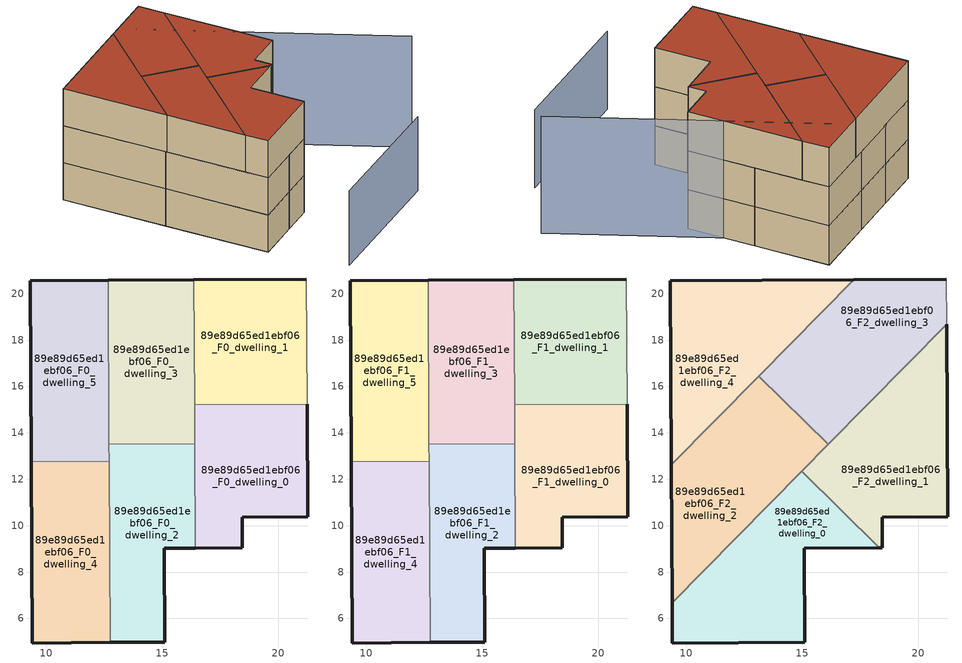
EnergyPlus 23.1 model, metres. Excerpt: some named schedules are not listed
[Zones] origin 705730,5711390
89e89d65ed1ebf06_F0_dwelling_0
 floor ground (EU_floor_Construction): 21.27,10.39 21.24,15.23 16.4,15.2 16.43,9.03 18.45,9.05 18.45,10.36 z0
 wall outside (EU_wall_Construction): 21.24,15.23 21.27,10.39 18.45,10.36 18.45,9.05 16.43,9.03 z0:3
 wall to 89e89d65ed1ebf06_F0_dwelling_1 (EU_wall_Construction): 16.4,15.2 21.24,15.23 z0:3
 wall to 89e89d65ed1ebf06_F0_dwelling_2 (EU_wall_Construction): 16.43,9.03 16.41,13.53 z0:3
 wall to 89e89d65ed1ebf06_F0_dwelling_3 (EU_wall_Construction): 16.41,13.53 16.4,15.2 z0:3
89e89d65ed1ebf06_F0_dwelling_1
 floor ground (EU_floor_Construction): 21.24,15.23 21.21,20.63 16.36,20.6 16.4,15.2 z0
 wall outside (EU_wall_Construction): 16.36,20.6 21.21,20.63 z0:3
 wall adiabatic (EU_wall_Construction): 21.21,20.63 21.24,15.23 z0:3
 wall to 89e89d65ed1ebf06_F0_dwelling_3 (EU_wall_Construction): 16.4,15.2 16.36,20.6 z0:3
89e89d65ed1ebf06_F0_dwelling_2
 floor ground (EU_floor_Construction): 15.11,4.98 15.09,9.02 16.43,9.03 16.41,13.53 12.71,13.51 12.76,4.96 z0
 wall outside (EU_wall_Construction): 16.43,9.03 15.09,9.02 15.11,4.98 12.76,4.96 z0:3
 wall to 89e89d65ed1ebf06_F0_dwelling_3 (EU_wall_Construction): 12.71,13.51 16.41,13.53 z0:3
 wall to 89e89d65ed1ebf06_F0_dwelling_4 (EU_wall_Construction): 12.76,4.96 12.71,12.77 z0:3
 wall to 89e89d65ed1ebf06_F0_dwelling_5 (EU_wall_Construction): 12.71,12.77 12.71,13.51 z0:3
89e89d65ed1ebf06_F0_dwelling_3
 floor ground (EU_floor_Construction): 16.41,13.53 16.36,20.6 12.67,20.58 12.71,13.51 z0
 wall outside (EU_wall_Construction): 12.67,20.58 16.36,20.6 z0:3
 wall to 89e89d65ed1ebf06_F0_dwelling_5 (EU_wall_Construction): 12.71,13.51 12.67,20.58 z0:3
89e89d65ed1ebf06_F0_dwelling_4
 floor ground (EU_floor_Construction): 12.76,4.96 12.71,12.77 9.36,12.75 9.41,4.94 z0
 wall outside (EU_wall_Construction): 12.76,4.96 9.41,4.94 9.36,12.75 z0:3
 wall to 89e89d65ed1ebf06_F0_dwelling_5 (EU_wall_Construction): 9.36,12.75 12.71,12.77 z0:3
89e89d65ed1ebf06_F0_dwelling_5
 floor ground (EU_floor_Construction): 12.71,12.77 12.67,20.58 9.31,20.56 9.36,12.75 z0
 wall outside (EU_wall_Construction): 9.36,12.75 9.31,20.56 12.67,20.58 z0:3
89e89d65ed1ebf06_F1_dwelling_0
 floor to 89e89d65ed1ebf06_F0_dwelling_0 (EU_floor_Construction): 21.27,10.39 21.24,15.23 16.4,15.2 16.43,9.03 18.45,9.05 18.45,10.36 z3
 wall outside (EU_wall_Construction): 21.24,15.23 21.27,10.39 18.45,10.36 18.45,9.05 16.43,9.03 z3:6
 wall to 89e89d65ed1ebf06_F1_dwelling_1 (EU_wall_Construction): 16.4,15.2 21.24,15.23 z3:6
 wall to 89e89d65ed1ebf06_F1_dwelling_2 (EU_wall_Construction): 16.43,9.03 16.41,13.53 z3:6
 wall to 89e89d65ed1ebf06_F1_dwelling_3 (EU_wall_Construction): 16.41,13.53 16.4,15.2 z3:6
89e89d65ed1ebf06_F1_dwelling_1
 floor to 89e89d65ed1ebf06_F0_dwelling_1 (EU_floor_Construction): 21.24,15.23 21.21,20.63 16.36,20.6 16.4,15.2 z3
 wall outside (EU_wall_Construction): 16.36,20.6 21.21,20.63 z3:6
 wall adiabatic (EU_wall_Construction): 21.21,20.63 21.24,15.23 z3:6
 wall to 89e89d65ed1ebf06_F1_dwelling_3 (EU_wall_Construction): 16.4,15.2 16.36,20.6 z3:6
 ceiling adiabatic (EU_roof_Construction): 21.22,18.68 21.24,15.23 17.81,15.21 z6
89e89d65ed1ebf06_F1_dwelling_2
 floor to 89e89d65ed1ebf06_F0_dwelling_2 (EU_floor_Construction): 15.11,4.98 15.09,9.02 16.43,9.03 16.41,13.53 12.71,13.51 12.76,4.96 z3
 wall outside (EU_wall_Construction): 16.43,9.03 15.09,9.02 15.11,4.98 12.76,4.96 z3:6
 wall to 89e89d65ed1ebf06_F1_dwelling_3 (EU_wall_Construction): 12.71,13.51 16.41,13.53 z3:6
 wall to 89e89d65ed1ebf06_F1_dwelling_4 (EU_wall_Construction): 12.76,4.96 12.71,12.77 z3:6
 wall to 89e89d65ed1ebf06_F1_dwelling_5 (EU_wall_Construction): 12.71,12.77 12.71,13.51 z3:6
89e89d65ed1ebf06_F1_dwelling_3
 floor to 89e89d65ed1ebf06_F0_dwelling_3 (EU_floor_Construction): 16.41,13.53 16.36,20.6 12.67,20.58 12.71,13.51 z3
 wall outside (EU_wall_Construction): 12.67,20.58 16.36,20.6 z3:6
 wall to 89e89d65ed1ebf06_F1_dwelling_5 (EU_wall_Construction): 12.71,13.51 12.67,20.58 z3:6
 ceiling adiabatic (EU_roof_Construction): 16.41,13.79 16.41,13.53 16.15,13.53 z6
89e89d65ed1ebf06_F1_dwelling_4
 floor to 89e89d65ed1ebf06_F0_dwelling_4 (EU_floor_Construction): 12.76,4.96 12.71,12.77 9.36,12.75 9.41,4.94 z3
 wall outside (EU_wall_Construction): 12.76,4.96 9.41,4.94 9.36,12.75 z3:6
 wall to 89e89d65ed1ebf06_F1_dwelling_5 (EU_wall_Construction): 9.36,12.75 12.71,12.77 z3:6
 ceiling adiabatic (EU_roof_Construction): 12.71,12.77 12.76,4.96 12.73,10.05 9.4,6.67 9.41,4.94 9.36,12.75 z6
89e89d65ed1ebf06_F1_dwelling_5
 floor to 89e89d65ed1ebf06_F0_dwelling_5 (EU_floor_Construction): 12.71,12.77 12.67,20.58 9.31,20.56 9.36,12.75 z3
 wall outside (EU_wall_Construction): 9.36,12.75 9.31,20.56 12.67,20.58 z3:6
89e89d65ed1ebf06_F2_dwelling_0
 floor to 89e89d65ed1ebf06_F1_dwelling_2 (EU_floor_Construction): 15.11,4.98 15.09,9.02 16.43,9.03 16.42,10.91 14.98,12.34 12.73,10.05 12.76,4.96 z6
 floor to 89e89d65ed1ebf06_F1_dwelling_0 (EU_floor_Construction): 18.32,9.05 16.42,10.91 16.43,9.03 z6
 floor to 89e89d65ed1ebf06_F1_dwelling_4 (EU_floor_Construction): 12.76,4.96 12.73,10.05 9.4,6.67 9.41,4.94 z6
 wall outside (EU_wall_Construction): 18.32,9.05 15.09,9.02 15.11,4.98 9.41,4.94 9.4,6.67 z6:9
 wall to 89e89d65ed1ebf06_F2_dwelling_1 (EU_wall_Construction): 14.98,12.34 18.32,9.05 z6:9
 wall to 89e89d65ed1ebf06_F2_dwelling_2 (EU_wall_Construction): 9.4,6.67 14.98,12.34 z6:9
 roof outside (EU_roof_Construction): 18.32,9.05 15.09,9.02 15.11,4.98 9.41,4.94 9.4,6.67 14.98,12.34 z9
89e89d65ed1ebf06_F2_dwelling_1
 floor to 89e89d65ed1ebf06_F1_dwelling_0 (EU_floor_Construction): 21.27,10.39 21.24,15.23 17.81,15.21 16.41,13.79 16.42,10.92 18.32,9.05 18.45,9.05 18.45,10.36 z6
 floor to 89e89d65ed1ebf06_F1_dwelling_2 (EU_floor_Construction): 16.42,10.92 16.41,13.53 16.15,13.53 14.98,12.34 z6
 floor adiabatic (EU_floor_Construction): 21.27,10.39 21.22,18.68 16.15,13.53 16.41,13.53 16.42,10.92 16.41,13.79 17.81,15.21 21.24,15.23 z6
 wall outside (EU_wall_Construction): 21.22,18.68 21.27,10.39 18.45,10.36 18.45,9.05 18.32,9.05 z6:9
 wall to 89e89d65ed1ebf06_F2_dwelling_3 (EU_wall_Construction): 16.12,13.5 21.22,18.68 z6:9
 wall to 89e89d65ed1ebf06_F2_dwelling_2 (EU_wall_Construction): 14.98,12.34 16.12,13.5 z6:9
 roof outside (EU_roof_Construction): 21.22,18.68 21.27,10.39 18.45,10.36 18.45,9.05 18.32,9.05 14.98,12.34 z9
89e89d65ed1ebf06_F2_dwelling_2
 floor adiabatic (EU_floor_Construction): 9.4,6.67 12.73,10.05 12.71,12.77 9.49,12.75 9.36,12.62 z6
 floor to 89e89d65ed1ebf06_F1_dwelling_2 (EU_floor_Construction): 12.73,10.05 16.12,13.5 16.1,13.53 12.71,13.51 z6
 floor to 89e89d65ed1ebf06_F1_dwelling_5 (EU_floor_Construction): 12.71,12.77 12.69,16 9.49,12.75 z6
 floor to 89e89d65ed1ebf06_F1_dwelling_3 (EU_floor_Construction): 16.1,13.53 13.13,16.45 12.69,16 12.71,13.51 z6
 wall outside (EU_wall_Construction): 9.4,6.67 9.36,12.62 z6:9
 wall to 89e89d65ed1ebf06_F2_dwelling_3 (EU_wall_Construction): 13.13,16.45 16.12,13.5 z6:9
 wall to 89e89d65ed1ebf06_F2_dwelling_4 (EU_wall_Construction): 9.36,12.62 13.13,16.45 z6:9
 roof outside (EU_roof_Construction): 16.12,13.5 9.4,6.67 9.36,12.62 13.13,16.45 z9
89e89d65ed1ebf06_F2_dwelling_3
 floor to 89e89d65ed1ebf06_F1_dwelling_1 (EU_floor_Construction): 17.81,15.21 21.22,18.68 21.21,20.63 17.23,20.61 16.37,19.74 16.4,15.2 z6
 floor to 89e89d65ed1ebf06_F1_dwelling_0 (EU_floor_Construction): 16.41,13.79 17.81,15.21 16.4,15.2 z6
 floor to 89e89d65ed1ebf06_F1_dwelling_3 (EU_floor_Construction): 16.15,13.53 16.41,13.79 16.37,19.74 13.13,16.45 16.1,13.53 z6
 wall outside (EU_wall_Construction): 17.23,20.61 21.21,20.63 z6:9
 wall adiabatic (EU_wall_Construction): 21.21,20.63 21.22,18.68 z6:9
 wall to 89e89d65ed1ebf06_F2_dwelling_4 (EU_wall_Construction): 13.13,16.45 17.23,20.61 z6:9
 roof outside (EU_roof_Construction): 21.21,20.63 21.22,18.68 16.12,13.5 13.13,16.45 17.23,20.61 z9
89e89d65ed1ebf06_F2_dwelling_4
 floor to 89e89d65ed1ebf06_F1_dwelling_3 (EU_floor_Construction): 12.69,16 16.37,19.74 16.36,20.6 12.67,20.58 z6
 floor to 89e89d65ed1ebf06_F1_dwelling_5 (EU_floor_Construction): 9.49,12.75 12.69,16 12.67,20.58 9.31,20.56 9.36,12.75 z6
 floor to 89e89d65ed1ebf06_F1_dwelling_1 (EU_floor_Construction): 16.37,19.74 17.23,20.61 16.36,20.6 z6
 wall outside (EU_wall_Construction): 9.36,12.62 9.31,20.56 17.23,20.61 z6:9
 roof outside (EU_roof_Construction): 17.23,20.61 9.36,12.62 9.31,20.56 z9
shading: 10.35,-0.8 21.07,-0.81 z0:6; 25.97,2.04 18.46,19.45 z0:9
[Building]
EU S2 Campaign: North Axis=0; Terrain=City; Solar Distribution=FullExterior
[Site:Location]
London: Latitude=51.5; Longitude=-0.5; Time Zone=0; Elevation=25
[SizingPeriod:WeatherFileDays]
AnnualSizingPeriod: Begin Month=1; Begin Day of Month=1; End Month=12; End Day of Month=31; Day of Week for Start Day=Monday; Use Weather File Daylight Saving Period=No; Use Weather File Rain and Snow Indicators=No
[MATERIAL]
EU_InternalMass_Material: Roughness=MediumRough; Thickness=0.1; Conductivity=1; Density=1800; Specific Heat=900; Thermal Absorptance=0.9; Solar Absorptance=0.7; Visible Absorptance=0.7
[MATERIAL:NOMASS] Roughness=MediumRough; Thermal Absorptance=0.9; Solar Absorptance=0.7; Visible Absorptance=0.7
Name | Thermal Resistance
EU_wall_NoMass | 1.04674
EU_roof_NoMass | 4.32442
EU_floor_NoMass | 2.04616
[CONSTRUCTION]
EU_wall_Construction: EU_wall_NoMass
EU_roof_Construction: EU_roof_NoMass
EU_floor_Construction: EU_floor_NoMass
EU_InternalMass_Construction: EU_InternalMass_Material
[ZONE] Type=1; Multiplier=1; Ceiling Height=autocalculate; Floor Area=autocalculate; Part of Total Floor Area=Yes
Name | Volume
89e89d65ed1ebf06_F0_dwelling_0; 89e89d65ed1ebf06_F1_dwelling_0 | 78.5149
89e89d65ed1ebf06_F2_dwelling_0 | 94.2195
89e89d65ed1ebf06_F0_dwelling_1; 89e89d65ed1ebf06_F1_dwelling_1 | 78.5259
89e89d65ed1ebf06_F2_dwelling_1 | 94.2209
89e89d65ed1ebf06_F0_dwelling_2; 89e89d65ed1ebf06_F1_dwelling_2 | 78.5215
89e89d65ed1ebf06_F2_dwelling_2 | 94.2327
89e89d65ed1ebf06_F0_dwelling_3; 89e89d65ed1ebf06_F1_dwelling_3 | 78.5295
89e89d65ed1ebf06_F2_dwelling_3; 89e89d65ed1ebf06_F2_dwelling_4 | 94.2341
89e89d65ed1ebf06_F0_dwelling_4; 89e89d65ed1ebf06_F1_dwelling_4 | 78.5251
89e89d65ed1ebf06_F0_dwelling_5; 89e89d65ed1ebf06_F1_dwelling_5 | 78.5281
[INTERNALMASS] Construction=EU_InternalMass_Construction
Name | Zone or ZoneList | Surface Area
89e89d65ed1ebf06_F0_dwelling_0_EU_InternalMass | 89e89d65ed1ebf06_F0_dwelling_0 | 26.1724
89e89d65ed1ebf06_F0_dwelling_1_EU_InternalMass | 89e89d65ed1ebf06_F0_dwelling_1 | 26.176
89e89d65ed1ebf06_F0_dwelling_2_EU_InternalMass | 89e89d65ed1ebf06_F0_dwelling_2 | 26.1741
89e89d65ed1ebf06_F0_dwelling_3_EU_InternalMass | 89e89d65ed1ebf06_F0_dwelling_3 | 26.1773
89e89d65ed1ebf06_F0_dwelling_4_EU_InternalMass | 89e89d65ed1ebf06_F0_dwelling_4 | 26.176
89e89d65ed1ebf06_F0_dwelling_5_EU_InternalMass | 89e89d65ed1ebf06_F0_dwelling_5 | 26.1761
89e89d65ed1ebf06_F1_dwelling_0_EU_InternalMass | 89e89d65ed1ebf06_F1_dwelling_0 | 26.1724
89e89d65ed1ebf06_F1_dwelling_1_EU_InternalMass | 89e89d65ed1ebf06_F1_dwelling_1 | 26.176
89e89d65ed1ebf06_F1_dwelling_2_EU_InternalMass | 89e89d65ed1ebf06_F1_dwelling_2 | 26.1741
89e89d65ed1ebf06_F1_dwelling_3_EU_InternalMass | 89e89d65ed1ebf06_F1_dwelling_3 | 26.1773
89e89d65ed1ebf06_F1_dwelling_4_EU_InternalMass | 89e89d65ed1ebf06_F1_dwelling_4 | 26.176
89e89d65ed1ebf06_F1_dwelling_5_EU_InternalMass | 89e89d65ed1ebf06_F1_dwelling_5 | 26.1761
89e89d65ed1ebf06_F2_dwelling_0_EU_InternalMass | 89e89d65ed1ebf06_F2_dwelling_0 | 31.4064
89e89d65ed1ebf06_F2_dwelling_1_EU_InternalMass | 89e89d65ed1ebf06_F2_dwelling_1 | 31.4081
89e89d65ed1ebf06_F2_dwelling_2_EU_InternalMass | 89e89d65ed1ebf06_F2_dwelling_2 | 31.4118
89e89d65ed1ebf06_F2_dwelling_3_EU_InternalMass | 89e89d65ed1ebf06_F2_dwelling_3 | 31.4115
89e89d65ed1ebf06_F2_dwelling_4_EU_InternalMass | 89e89d65ed1ebf06_F2_dwelling_4 | 31.4117
[OTHEREQUIPMENT] Fuel Type=Electricity; Design Level Calculation Method=Watts/Area; Power per Zone Floor Area=1; Fraction Latent=0; Fraction Radiant=0; Fraction Lost=0; Carbon Dioxide Generation Rate=0; EndUse Subcategory=EU_Step8_InternalGains
Name | Zone or ZoneList or Space or SpaceList | Schedule
EU_Step8_InternalGain_89e89d65ed1ebf06_F0_dwelling_0_f000 | 89e89d65ed1ebf06_F0_dwelling_0 | EU_Step8_GainSchedule_89e89d65ed1ebf06_F0_dwelling_0_f000
EU_Step8_InternalGain_89e89d65ed1ebf06_F0_dwelling_1_f000 | 89e89d65ed1ebf06_F0_dwelling_1 | EU_Step8_GainSchedule_89e89d65ed1ebf06_F0_dwelling_1_f000
EU_Step8_InternalGain_89e89d65ed1ebf06_F0_dwelling_2_f000 | 89e89d65ed1ebf06_F0_dwelling_2 | EU_Step8_GainSchedule_89e89d65ed1ebf06_F0_dwelling_2_f000
EU_Step8_InternalGain_89e89d65ed1ebf06_F0_dwelling_3_f000 | 89e89d65ed1ebf06_F0_dwelling_3 | EU_Step8_GainSchedule_89e89d65ed1ebf06_F0_dwelling_3_f000
EU_Step8_InternalGain_89e89d65ed1ebf06_F0_dwelling_4_f000 | 89e89d65ed1ebf06_F0_dwelling_4 | EU_Step8_GainSchedule_89e89d65ed1ebf06_F0_dwelling_4_f000
EU_Step8_InternalGain_89e89d65ed1ebf06_F0_dwelling_5_f000 | 89e89d65ed1ebf06_F0_dwelling_5 | EU_Step8_GainSchedule_89e89d65ed1ebf06_F0_dwelling_5_f000
EU_Step8_InternalGain_89e89d65ed1ebf06_F1_dwelling_0_f000 | 89e89d65ed1ebf06_F1_dwelling_0 | EU_Step8_GainSchedule_89e89d65ed1ebf06_F1_dwelling_0_f000
EU_Step8_InternalGain_89e89d65ed1ebf06_F1_dwelling_1_f000 | 89e89d65ed1ebf06_F1_dwelling_1 | EU_Step8_GainSchedule_89e89d65ed1ebf06_F1_dwelling_1_f000
EU_Step8_InternalGain_89e89d65ed1ebf06_F1_dwelling_2_f000 | 89e89d65ed1ebf06_F1_dwelling_2 | EU_Step8_GainSchedule_89e89d65ed1ebf06_F1_dwelling_2_f000
EU_Step8_InternalGain_89e89d65ed1ebf06_F1_dwelling_3_f000 | 89e89d65ed1ebf06_F1_dwelling_3 | EU_Step8_GainSchedule_89e89d65ed1ebf06_F1_dwelling_3_f000
EU_Step8_InternalGain_89e89d65ed1ebf06_F1_dwelling_4_f000 | 89e89d65ed1ebf06_F1_dwelling_4 | EU_Step8_GainSchedule_89e89d65ed1ebf06_F1_dwelling_4_f000
EU_Step8_InternalGain_89e89d65ed1ebf06_F1_dwelling_5_f000 | 89e89d65ed1ebf06_F1_dwelling_5 | EU_Step8_GainSchedule_89e89d65ed1ebf06_F1_dwelling_5_f000
EU_Step8_InternalGain_89e89d65ed1ebf06_F2_dwelling_0_f000 | 89e89d65ed1ebf06_F2_dwelling_0 | EU_Step8_GainSchedule_89e89d65ed1ebf06_F2_dwelling_0_f000
EU_Step8_InternalGain_89e89d65ed1ebf06_F2_dwelling_1_f000 | 89e89d65ed1ebf06_F2_dwelling_1 | EU_Step8_GainSchedule_89e89d65ed1ebf06_F2_dwelling_1_f000
EU_Step8_InternalGain_89e89d65ed1ebf06_F2_dwelling_2_f000 | 89e89d65ed1ebf06_F2_dwelling_2 | EU_Step8_GainSchedule_89e89d65ed1ebf06_F2_dwelling_2_f000
EU_Step8_InternalGain_89e89d65ed1ebf06_F2_dwelling_3_f000 | 89e89d65ed1ebf06_F2_dwelling_3 | EU_Step8_GainSchedule_89e89d65ed1ebf06_F2_dwelling_3_f000
EU_Step8_InternalGain_89e89d65ed1ebf06_F2_dwelling_4_f000 | 89e89d65ed1ebf06_F2_dwelling_4 | EU_Step8_GainSchedule_89e89d65ed1ebf06_F2_dwelling_4_f000
[ZONEVENTILATION:DESIGNFLOWRATE] Schedule=EU_AlwaysOn; Design Flow Rate Calculation Method=AirChanges/Hour; Air Changes per Hour=0.488719; Ventilation Type=Natural; Fan Pressure Rise=0; Fan Total Efficiency=1; Constant Term Coefficient=1; Temperature Term Coefficient=0; Velocity Term Coefficient=0; Velocity Squared Term Coefficient=0; Minimum Indoor Temperature=-100; Maximum Indoor Temperature=100; Delta Temperature=-100; Minimum Outdoor Temperature=-100; Maximum Outdoor Temperature=100; Maximum Wind Speed=40
Name | Zone or ZoneList or Space or SpaceList
EU_ConstantAir_89e89d65ed1ebf06_F0_dwelling_0 | 89e89d65ed1ebf06_F0_dwelling_0
EU_ConstantAir_89e89d65ed1ebf06_F0_dwelling_1 | 89e89d65ed1ebf06_F0_dwelling_1
EU_ConstantAir_89e89d65ed1ebf06_F0_dwelling_2 | 89e89d65ed1ebf06_F0_dwelling_2
EU_ConstantAir_89e89d65ed1ebf06_F0_dwelling_3 | 89e89d65ed1ebf06_F0_dwelling_3
EU_ConstantAir_89e89d65ed1ebf06_F0_dwelling_4 | 89e89d65ed1ebf06_F0_dwelling_4
EU_ConstantAir_89e89d65ed1ebf06_F0_dwelling_5 | 89e89d65ed1ebf06_F0_dwelling_5
EU_ConstantAir_89e89d65ed1ebf06_F1_dwelling_0 | 89e89d65ed1ebf06_F1_dwelling_0
EU_ConstantAir_89e89d65ed1ebf06_F1_dwelling_1 | 89e89d65ed1ebf06_F1_dwelling_1
EU_ConstantAir_89e89d65ed1ebf06_F1_dwelling_2 | 89e89d65ed1ebf06_F1_dwelling_2
EU_ConstantAir_89e89d65ed1ebf06_F1_dwelling_3 | 89e89d65ed1ebf06_F1_dwelling_3
EU_ConstantAir_89e89d65ed1ebf06_F1_dwelling_4 | 89e89d65ed1ebf06_F1_dwelling_4
EU_ConstantAir_89e89d65ed1ebf06_F1_dwelling_5 | 89e89d65ed1ebf06_F1_dwelling_5
EU_ConstantAir_89e89d65ed1ebf06_F2_dwelling_0 | 89e89d65ed1ebf06_F2_dwelling_0
EU_ConstantAir_89e89d65ed1ebf06_F2_dwelling_1 | 89e89d65ed1ebf06_F2_dwelling_1
EU_ConstantAir_89e89d65ed1ebf06_F2_dwelling_2 | 89e89d65ed1ebf06_F2_dwelling_2
EU_ConstantAir_89e89d65ed1ebf06_F2_dwelling_3 | 89e89d65ed1ebf06_F2_dwelling_3
EU_ConstantAir_89e89d65ed1ebf06_F2_dwelling_4 | 89e89d65ed1ebf06_F2_dwelling_4
[HVACTEMPLATE:THERMOSTAT] Constant Heating Setpoint=20; Constant Cooling Setpoint=50
EU_HeatOnly_89e89d65ed1ebf06_F0_dwelling_0; EU_HeatOnly_89e89d65ed1ebf06_F0_dwelling_1; EU_HeatOnly_89e89d65ed1ebf06_F0_dwelling_2; EU_HeatOnly_89e89d65ed1ebf06_F0_dwelling_3; EU_HeatOnly_89e89d65ed1ebf06_F0_dwelling_4; EU_HeatOnly_89e89d65ed1ebf06_F0_dwelling_5; EU_HeatOnly_89e89d65ed1ebf06_F1_dwelling_0; EU_HeatOnly_89e89d65ed1ebf06_F1_dwelling_1; EU_HeatOnly_89e89d65ed1ebf06_F1_dwelling_2; EU_HeatOnly_89e89d65ed1ebf06_F1_dwelling_3; EU_HeatOnly_89e89d65ed1ebf06_F1_dwelling_4; EU_HeatOnly_89e89d65ed1ebf06_F1_dwelling_5; EU_HeatOnly_89e89d65ed1ebf06_F2_dwelling_0; EU_HeatOnly_89e89d65ed1ebf06_F2_dwelling_1; EU_HeatOnly_89e89d65ed1ebf06_F2_dwelling_2; EU_HeatOnly_89e89d65ed1ebf06_F2_dwelling_3; EU_HeatOnly_89e89d65ed1ebf06_F2_dwelling_4
[HVACTEMPLATE:ZONE:IDEALLOADSAIRSYSTEM] System Availability Schedule=EU_AlwaysOn; Maximum Heating Supply Air Temperature=50; Minimum Cooling Supply Air Temperature=13; Maximum Heating Supply Air Humidity Ratio=0.0156; Minimum Cooling Supply Air Humidity Ratio=0.0077; Heating Limit=NoLimit; Cooling Limit=NoLimit; Heating Availability Schedule=EU_AlwaysOn; Cooling Availability Schedule=EU_CoolingOff; Dehumidification Control Type=ConstantSensibleHeatRatio; Cooling Sensible Heat Ratio=0.7; Dehumidification Setpoint=60; Humidification Control Type=None; Humidification Setpoint=30; Outdoor Air Method=None; Outdoor Air Flow Rate per Person=0.00944; Outdoor Air Flow Rate per Zone Floor Area=0; Outdoor Air Flow Rate per Zone=0; Demand Controlled Ventilation Type=None; Outdoor Air Economizer Type=NoEconomizer; Heat Recovery Type=None; Sensible Heat Recovery Effectiveness=0.7; Latent Heat Recovery Effectiveness=0.65
Name | Template Thermostat
89e89d65ed1ebf06_F0_dwelling_0 | EU_HeatOnly_89e89d65ed1ebf06_F0_dwelling_0
89e89d65ed1ebf06_F0_dwelling_1 | EU_HeatOnly_89e89d65ed1ebf06_F0_dwelling_1
89e89d65ed1ebf06_F0_dwelling_2 | EU_HeatOnly_89e89d65ed1ebf06_F0_dwelling_2
89e89d65ed1ebf06_F0_dwelling_3 | EU_HeatOnly_89e89d65ed1ebf06_F0_dwelling_3
89e89d65ed1ebf06_F0_dwelling_4 | EU_HeatOnly_89e89d65ed1ebf06_F0_dwelling_4
89e89d65ed1ebf06_F0_dwelling_5 | EU_HeatOnly_89e89d65ed1ebf06_F0_dwelling_5
89e89d65ed1ebf06_F1_dwelling_0 | EU_HeatOnly_89e89d65ed1ebf06_F1_dwelling_0
89e89d65ed1ebf06_F1_dwelling_1 | EU_HeatOnly_89e89d65ed1ebf06_F1_dwelling_1
89e89d65ed1ebf06_F1_dwelling_2 | EU_HeatOnly_89e89d65ed1ebf06_F1_dwelling_2
89e89d65ed1ebf06_F1_dwelling_3 | EU_HeatOnly_89e89d65ed1ebf06_F1_dwelling_3
